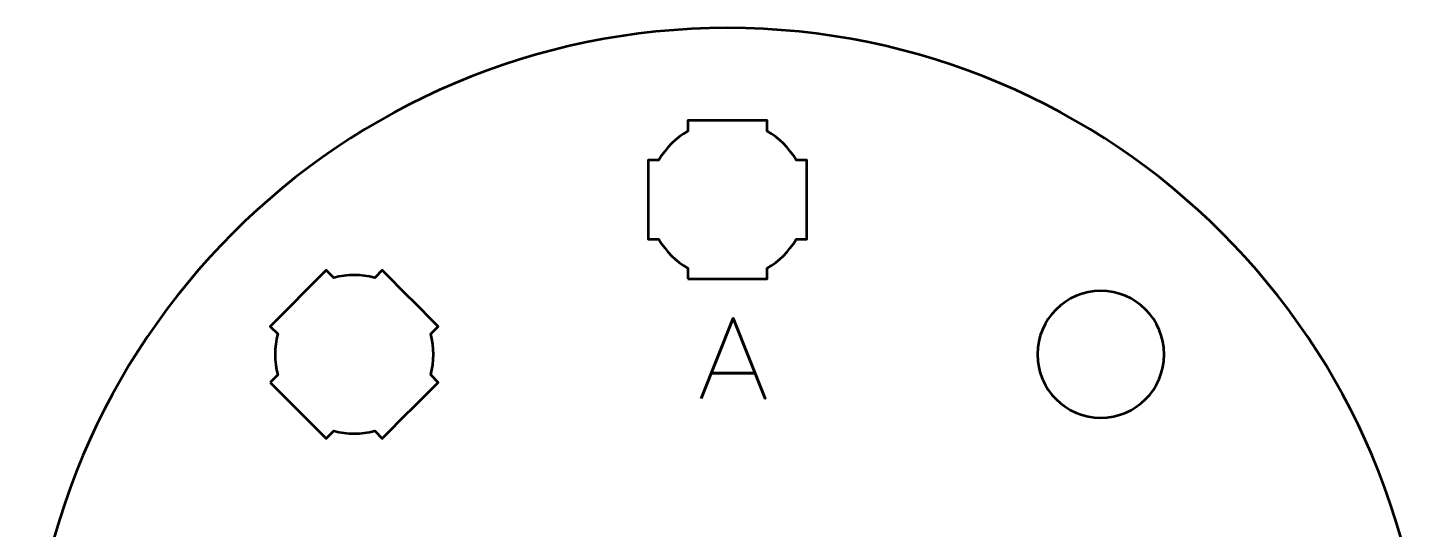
# Model space of a CAD drawing. Header units: centimetres. Extents: x -16.1 to -5, y -20.5 to -9.2.
# Drawn here: x -16.15 to -10.85, y -17.1 to -15.2 of the extents above; entities that cross this region are included whole.
import ezdxf

# ---------------------------------------------------------------- set-up
doc = ezdxf.new("R2010")
doc.units = ezdxf.units.CM
doc.header["$MEASUREMENT"] = 0
doc.layers.add('Layer 1', color=7, linetype='Continuous')

msp = doc.modelspace()

# ---------------------------------------------------------------- linework, layer by layer
at = {"layer": 'Layer 1', "lineweight": 53}
for points, knots in [([(-13.5, -15.2), (-12.03667, -15.2), (-10.85, -16.38667), (-10.85, -17.85), (-10.85, -17.85), (-10.85, -19.31333), (-12.03667, -20.5), (-13.5, -20.5), (-13.5, -20.5), (-14.96333, -20.5), (-16.15, -19.31333), (-16.15, -17.85), (-16.15, -17.85), (-16.15, -16.38667), (-14.96333, -15.2), (-13.5, -15.2)], [0, 0, 0, 0, 0.25, 0.25, 0.25, 0.25, 0.5, 0.5, 0.5, 0.5, 0.75, 0.75, 0.75, 0.75, 1, 1, 1, 1]), ([(-13.64999, -16.15006), (-13.64999, -16.15006), (-13.64999, -16.10988), (-13.64999, -16.10988), (-13.64999, -16.10988), (-13.69553, -16.08355), (-13.73349, -16.0456), (-13.75984, -16.00007), (-13.75984, -16.00007), (-13.75984, -16.00007), (-13.79999, -16.00007), (-13.79999, -16.00007), (-13.79999, -16.00007), (-13.79999, -16.00007), (-13.79999, -15.85155), (-13.79999, -15.85155), (-13.79999, -15.85155), (-13.79999, -15.85155), (-13.80001, -15.85), (-13.80001, -15.85), (-13.80001, -15.85), (-13.80001, -15.85), (-13.79999, -15.84845), (-13.79999, -15.84845), (-13.79999, -15.84845), (-13.79999, -15.84845), (-13.79999, -15.70006), (-13.79999, -15.70006), (-13.79999, -15.70006), (-13.79999, -15.70006), (-13.75989, -15.70006), (-13.75989, -15.70006), (-13.75989, -15.70006), (-13.73354, -15.65449), (-13.69555, -15.61649), (-13.64999, -15.59013), (-13.64999, -15.59013), (-13.64999, -15.59013), (-13.64999, -15.55005), (-13.64999, -15.55005), (-13.64999, -15.55005), (-13.64999, -15.55005), (-13.50465, -15.55005), (-13.50465, -15.55005), (-13.50465, -15.55005), (-13.50465, -15.55005), (-13.50001, -15.54999), (-13.50001, -15.54999), (-13.50001, -15.54999), (-13.50001, -15.54999), (-13.49536, -15.55005), (-13.49536, -15.55005), (-13.49536, -15.55005), (-13.49536, -15.55005), (-13.34998, -15.55005), (-13.34998, -15.55005), (-13.34998, -15.55005), (-13.34998, -15.55005), (-13.34998, -15.59013), (-13.34998, -15.59013), (-13.34998, -15.59013), (-13.30441, -15.61649), (-13.26644, -15.65449), (-13.2401, -15.70006), (-13.2401, -15.70006), (-13.2401, -15.70006), (-13.19998, -15.70006), (-13.19998, -15.70006), (-13.19998, -15.70006), (-13.19998, -15.70006), (-13.19998, -16.00007), (-13.19998, -16.00007), (-13.19998, -16.00007), (-13.19998, -16.00007), (-13.24015, -16.00007), (-13.24015, -16.00007), (-13.24015, -16.00007), (-13.26649, -16.0456), (-13.30445, -16.08355), (-13.34998, -16.10988), (-13.34998, -16.10988), (-13.34998, -16.10988), (-13.34998, -16.15006), (-13.34998, -16.15006), (-13.34998, -16.15006), (-13.34998, -16.15006), (-13.64999, -16.15006), (-13.64999, -16.15006)], [0, 0, 0, 0, 0.0454545, 0.0454545, 0.0454545, 0.0454545, 0.0909091, 0.0909091, 0.0909091, 0.0909091, 0.1363636, 0.1363636, 0.1363636, 0.1363636, 0.1818182, 0.1818182, 0.1818182, 0.1818182, 0.2272727, 0.2272727, 0.2272727, 0.2272727, 0.2727273, 0.2727273, 0.2727273, 0.2727273, 0.3181818, 0.3181818, 0.3181818, 0.3181818, 0.3636364, 0.3636364, 0.3636364, 0.3636364, 0.4090909, 0.4090909, 0.4090909, 0.4090909, 0.4545455, 0.4545455, 0.4545455, 0.4545455, 0.5, 0.5, 0.5, 0.5, 0.5454545, 0.5454545, 0.5454545, 0.5454545, 0.5909091, 0.5909091, 0.5909091, 0.5909091, 0.6363636, 0.6363636, 0.6363636, 0.6363636, 0.6818182, 0.6818182, 0.6818182, 0.6818182, 0.7272727, 0.7272727, 0.7272727, 0.7272727, 0.7727273, 0.7727273, 0.7727273, 0.7727273, 0.8181818, 0.8181818, 0.8181818, 0.8181818, 0.8636364, 0.8636364, 0.8636364, 0.8636364, 0.9090909, 0.9090909, 0.9090909, 0.9090909, 0.9545455, 0.9545455, 0.9545455, 0.9545455, 1, 1, 1, 1]), ([(-15.23245, -16.54182), (-15.23245, -16.54182), (-15.20403, -16.51339), (-15.20403, -16.51339), (-15.20403, -16.51339), (-15.2176, -16.46259), (-15.21758, -16.40893), (-15.20401, -16.35813), (-15.20401, -16.35813), (-15.20401, -16.35813), (-15.23245, -16.32969), (-15.23245, -16.32969), (-15.23245, -16.32969), (-15.23245, -16.32969), (-15.02032, -16.11756), (-15.02032, -16.11756), (-15.02032, -16.11756), (-15.02032, -16.11756), (-14.9919, -16.14597), (-14.9919, -16.14597), (-14.9919, -16.14597), (-14.94109, -16.1324), (-14.88739, -16.13237), (-14.83656, -16.14593), (-14.83656, -16.14593), (-14.83656, -16.14593), (-14.80819, -16.11756), (-14.80819, -16.11756), (-14.80819, -16.11756), (-14.80819, -16.11756), (-14.70536, -16.22038), (-14.70536, -16.22038), (-14.70536, -16.22038), (-14.70536, -16.22038), (-14.70203, -16.22363), (-14.70203, -16.22363), (-14.70203, -16.22363), (-14.70203, -16.22363), (-14.69879, -16.22695), (-14.69879, -16.22695), (-14.69879, -16.22695), (-14.69879, -16.22695), (-14.59606, -16.32969), (-14.59606, -16.32969), (-14.59606, -16.32969), (-14.59606, -16.32969), (-14.62439, -16.35802), (-14.62439, -16.35802), (-14.62439, -16.35802), (-14.6108, -16.40888), (-14.61079, -16.46262), (-14.62438, -16.51349), (-14.62438, -16.51349), (-14.62438, -16.51349), (-14.59606, -16.54182), (-14.59606, -16.54182), (-14.59606, -16.54182), (-14.59606, -16.54182), (-14.69737, -16.64313), (-14.69737, -16.64313), (-14.69737, -16.64313), (-14.69737, -16.64313), (-14.70203, -16.64791), (-14.70203, -16.64791), (-14.70203, -16.64791), (-14.70203, -16.64791), (-14.70681, -16.65257), (-14.70681, -16.65257), (-14.70681, -16.65257), (-14.70681, -16.65257), (-14.80819, -16.75395), (-14.80819, -16.75395), (-14.80819, -16.75395), (-14.80819, -16.75395), (-14.83654, -16.7256), (-14.83654, -16.7256), (-14.83654, -16.7256), (-14.88739, -16.73916), (-14.9411, -16.73915), (-14.99193, -16.72556), (-14.99193, -16.72556), (-14.99193, -16.72556), (-15.02032, -16.75395), (-15.02032, -16.75395), (-15.02032, -16.75395), (-15.02032, -16.75395), (-15.23245, -16.54182), (-15.23245, -16.54182)], [0, 0, 0, 0, 0.0454545, 0.0454545, 0.0454545, 0.0454545, 0.0909091, 0.0909091, 0.0909091, 0.0909091, 0.1363636, 0.1363636, 0.1363636, 0.1363636, 0.1818182, 0.1818182, 0.1818182, 0.1818182, 0.2272727, 0.2272727, 0.2272727, 0.2272727, 0.2727273, 0.2727273, 0.2727273, 0.2727273, 0.3181818, 0.3181818, 0.3181818, 0.3181818, 0.3636364, 0.3636364, 0.3636364, 0.3636364, 0.4090909, 0.4090909, 0.4090909, 0.4090909, 0.4545455, 0.4545455, 0.4545455, 0.4545455, 0.5, 0.5, 0.5, 0.5, 0.5454545, 0.5454545, 0.5454545, 0.5454545, 0.5909091, 0.5909091, 0.5909091, 0.5909091, 0.6363636, 0.6363636, 0.6363636, 0.6363636, 0.6818182, 0.6818182, 0.6818182, 0.6818182, 0.7272727, 0.7272727, 0.7272727, 0.7272727, 0.7727273, 0.7727273, 0.7727273, 0.7727273, 0.8181818, 0.8181818, 0.8181818, 0.8181818, 0.8636364, 0.8636364, 0.8636364, 0.8636364, 0.9090909, 0.9090909, 0.9090909, 0.9090909, 0.9545455, 0.9545455, 0.9545455, 0.9545455, 1, 1, 1, 1]), ([(-12.0858, -16.19578), (-11.95328, -16.19578), (-11.8458, -16.30325), (-11.8458, -16.43578), (-11.8458, -16.43578), (-11.8458, -16.5683), (-11.95328, -16.67578), (-12.0858, -16.67578), (-12.0858, -16.67578), (-12.21833, -16.67578), (-12.32581, -16.5683), (-12.32581, -16.43578), (-12.32581, -16.43578), (-12.32581, -16.30325), (-12.21833, -16.19578), (-12.0858, -16.19578)], [0, 0, 0, 0, 0.25, 0.25, 0.25, 0.25, 0.5, 0.5, 0.5, 0.5, 0.75, 0.75, 0.75, 0.75, 1, 1, 1, 1])]:
    msp.add_open_spline(points, degree=3, knots=knots, dxfattribs=at)
at = {"layer": 'Layer 1', "color": 5, "lineweight": 53}
for points, knots in [([(-13.60016, -16.60342), (-13.60016, -16.60342), (-13.47909, -16.2982), (-13.47909, -16.2982), (-13.47909, -16.2982), (-13.47909, -16.2982), (-13.35759, -16.60342), (-13.35759, -16.60342), (-13.35759, -16.60342), (-13.35759, -16.60342), (-13.47909, -16.2982), (-13.47909, -16.2982), (-13.47909, -16.2982), (-13.47909, -16.2982), (-13.60016, -16.60342), (-13.60016, -16.60342)], [0, 0, 0, 0, 0.25, 0.25, 0.25, 0.25, 0.5, 0.5, 0.5, 0.5, 0.75, 0.75, 0.75, 0.75, 1, 1, 1, 1]), ([(-13.56206, -16.50732), (-13.56206, -16.50732), (-13.39612, -16.50732), (-13.39612, -16.50732), (-13.39612, -16.50732), (-13.39612, -16.50732), (-13.56206, -16.50732), (-13.56206, -16.50732)], [0, 0, 0, 0, 0.5, 0.5, 0.5, 0.5, 1, 1, 1, 1])]:
    msp.add_open_spline(points, degree=3, knots=knots, dxfattribs=at)

doc.saveas('drawing.dxf')
